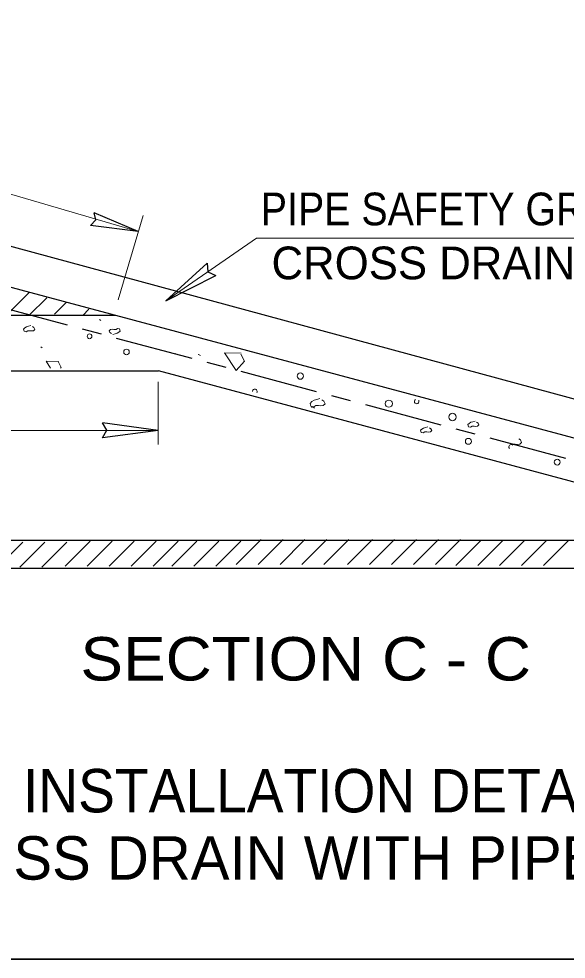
# Model space of a CAD drawing. Extents: x -1677 to -38, y -361 to 186.
# Drawn here: x -1470.36 to -1449.34, y -257.08 to -220.98 of the extents above; entities that cross this region are included whole.
import ezdxf

# ---------------------------------------------------------------- set-up
doc = ezdxf.new("R2010")
doc.units = 0
doc.header["$LTSCALE"] = 0.5
doc.linetypes.add('LONG_DASH_SHORT_DASH', pattern=[9.9, 6, -1.2, 1.5, -1.2])
doc.layers.add('1', color=7, linetype='Continuous', lineweight=25)
doc.layers.add('14', color=7, linetype='Continuous', lineweight=35)

msp = doc.modelspace()

# ---------------------------------------------------------------- linework, layer by layer
at = {"layer": '1', "lineweight": 13}
for p, q in [((-1478.7916, -225.335), (-1465.7713, -229.1458)), ((-1466.5483, -231.7684), (-1465.5886, -228.529)), ((-1470.8318, -232.3572), (-1469.9643, -231.4895)), ((-1469.9603, -232.3572), (-1469.2877, -231.6847)), ((-1468.9893, -232.3205), (-1468.5393, -231.8703)), ((-1467.9003, -232.3663), (-1467.6637, -232.1292)), ((-1464.3377, -233.8099), (-1464.3397, -233.8084)), ((-1465.0122, -237.3212), (-1465.0122, -234.9159)), ((-1486.6956, -236.7784), (-1465.0122, -236.7784)), ((-1471.1643, -242.0238), (-1470.2045, -241.0638)), ((-1470.3206, -242.0238), (-1469.3614, -241.0638)), ((-1469.4772, -242.0238), (-1468.5177, -241.0638)), ((-1468.5722, -241.9928), (-1467.6128, -241.0334)), ((-1467.7289, -241.9928), (-1466.7691, -241.0334)), ((-1466.8853, -241.9928), (-1465.9257, -241.0334)), ((-1466.042, -241.9928), (-1465.0824, -241.0334)), ((-1465.1985, -241.9928), (-1464.2389, -241.0334)), ((-1464.4782, -241.9928), (-1463.5187, -241.0334)), ((-1463.6349, -241.9928), (-1462.6753, -241.0334)), ((-1462.7916, -241.9928), (-1461.8316, -241.0334)), ((-1462.016, -241.9313), (-1461.0564, -240.9716)), ((-1461.1728, -241.9313), (-1460.2128, -240.9716)), ((-1460.3289, -241.9313), (-1459.3693, -240.9716)), ((-1459.4856, -241.9313), (-1458.5258, -240.9716)), ((-1458.6418, -241.9313), (-1457.6818, -240.9716)), ((-1457.737, -241.9313), (-1456.7772, -240.9716)), ((-1456.8939, -241.9313), (-1455.9339, -240.9716)), ((-1456.0499, -241.9313), (-1455.0902, -240.9716)), ((-1455.2064, -241.9313), (-1454.2468, -240.9716)), ((-1454.3628, -241.9313), (-1453.4031, -240.9716)), ((-1453.5814, -241.9622), (-1452.622, -241.003)), ((-1452.7382, -241.9622), (-1451.7785, -241.003)), ((-1451.8945, -241.9622), (-1450.9349, -241.003)), ((-1451.0512, -241.9622), (-1450.0916, -241.003)), ((-1450.2074, -241.9622), (-1449.2474, -241.003))]:
    msp.add_line(p, q, dxfattribs=at)
at = {"layer": '1'}
for p, q in [((-1434.3516, -241.0168), (-1486.7278, -226.9808)), ((-1433.6978, -239.7267), (-1481.2377, -226.8562)), ((-1465.7713, -229.1458), (-1467.4684, -228.4204)), ((-1465.7713, -229.1458), (-1467.6013, -228.905)), ((-1464.7131, -231.8049), (-1463.1277, -230.3544)), ((-1464.7131, -231.8049), (-1462.7953, -230.8357)), ((-1492.0185, -232.3603), (-1466.6539, -232.3603)), ((-1486.7278, -234.4897), (-1464.9978, -234.4897)), ((-1440.6731, -241.0083), (-1464.9978, -234.4897)), ((-1465.0127, -236.7774), (-1467.1414, -236.4849)), ((-1465.0127, -236.7774), (-1467.1414, -237.0699)), ((-1492.0185, -240.9937), (-1434.3428, -240.9937)), ((-1492.0185, -242.0674), (-1434.3516, -242.0674))]:
    msp.add_line(p, q, dxfattribs=at)
at = {"layer": '1', "linetype": 'LONG_DASH_SHORT_DASH'}
msp.add_line((-1485.7432, -228.1178), (-1434.9047, -241.7092), dxfattribs=at)
at = {"layer": '1'}
for points in [[(-1467.6013, -228.905), (-1467.3982, -228.6979), (-1467.4684, -228.4204)], [(-1463.1277, -230.3544), (-1463.0953, -230.6912), (-1462.7953, -230.8357)], [(-1467.1414, -237.0699), (-1466.9766, -236.7742), (-1467.1414, -236.4849)]]:
    msp.add_lwpolyline(points, dxfattribs=at)
at = {"layer": '1', "lineweight": 13}
for points in [[(-1464.7131, -231.8049), (-1461.2339, -229.4017), (-1441.6018, -229.4017)], [(-1467.2635, -232.5195), (-1467.2053, -232.5538), (-1467.2027, -232.5532)], [(-1469.8968, -232.7517), (-1469.9852, -232.7816), (-1470.0643, -232.8012), (-1470.1235, -232.8405), (-1470.1733, -232.8897), (-1470.1531, -232.9687), (-1470.0743, -232.9887), (-1470.0152, -232.9491), (-1469.936, -232.9491), (-1469.867, -232.9588), (-1469.7981, -232.9491), (-1469.7485, -232.8999), (-1469.7782, -232.8303), (-1469.8374, -232.7912)], [(-1466.7428, -233.0999), (-1466.6545, -233.0705), (-1466.5753, -233.0507), (-1466.516, -233.0113), (-1466.4668, -232.962), (-1466.4866, -232.883), (-1466.5652, -232.8634), (-1466.6245, -232.9028), (-1466.7031, -232.9028), (-1466.7727, -232.8926), (-1466.8416, -232.9028), (-1466.8908, -232.952), (-1466.8612, -233.0212), (-1466.802, -233.0603)], [(-1469.4578, -233.6047), (-1469.516, -233.5697), (-1469.5185, -233.5701)], [(-1463.3849, -233.9074), (-1463.4628, -233.8616), (-1463.4662, -233.862)], [(-1461.8164, -233.8112), (-1462.4614, -233.798), (-1462.0137, -234.4822), (-1461.6982, -234.1141), (-1461.8295, -233.8505)], [(-1468.8257, -234.1305), (-1469.3091, -234.1205), (-1469.1362, -234.3853)], [(-1468.7606, -234.3853), (-1468.7368, -234.3574), (-1468.8356, -234.1599)], [(-1458.7978, -235.5559), (-1458.9162, -235.5951), (-1459.0212, -235.6216), (-1459.1006, -235.6743), (-1459.1662, -235.7399), (-1459.1398, -235.8451), (-1459.0345, -235.8716), (-1458.9556, -235.8188), (-1458.8506, -235.8188), (-1458.7581, -235.8324), (-1458.6662, -235.8188), (-1458.6002, -235.7532), (-1458.6395, -235.6607), (-1458.7187, -235.6082)], [(-1459.1243, -235.8934), (-1459.1039, -235.8737), (-1459.0118, -235.9128), (-1459.0031, -235.9262)], [(-1452.8378, -236.4195), (-1452.9264, -236.4491), (-1453.0053, -236.4684), (-1453.0648, -236.508), (-1453.1139, -236.5576), (-1453.0941, -236.6362), (-1453.0149, -236.6563), (-1452.9562, -236.617), (-1452.877, -236.617), (-1452.8081, -236.6263), (-1452.7391, -236.617), (-1452.6895, -236.5674), (-1452.7193, -236.4982), (-1452.7785, -236.4591)], [(-1454.6524, -236.6376), (-1454.741, -236.6674), (-1454.8202, -236.6866), (-1454.8795, -236.7259), (-1454.9285, -236.7757), (-1454.9087, -236.8547), (-1454.8297, -236.8745), (-1454.7707, -236.8349), (-1454.6918, -236.8349), (-1454.6224, -236.8442), (-1454.5535, -236.8349), (-1454.5041, -236.7851), (-1454.5341, -236.7162), (-1454.5932, -236.6767)], [(-1451.3562, -237.3037), (-1451.3002, -237.3037), (-1451.2078, -237.3166), (-1451.1164, -237.3037), (-1451.0503, -237.2378), (-1451.0899, -237.1457), (-1451.1547, -237.1022)]]:
    msp.add_lwpolyline(points, dxfattribs=at)
for centre, radius in [((-1467.6406, -233.1652), 0.0923), ((-1466.223, -233.767), 0.107), ((-1459.5466, -234.6915), 0.1231), ((-1456.1501, -235.7515), 0.1378), ((-1453.706, -236.264), 0.1426), ((-1453.0965, -237.1982), 0.1149), ((-1449.6848, -237.9972), 0.1149)]:
    msp.add_circle(centre, radius, dxfattribs=at)
for centre, start, end in [((-1461.2954, -235.2836), 328.41228, 181.49121), ((-1455.0813, -235.6645), 121.80097, 28.13606), ((-1451.4514, -237.4107), 50.35923, 219.64078)]:
    msp.add_arc(centre, 0.0894, start, end, dxfattribs=at)
at = {"layer": '14'}
msp.add_lwpolyline([(-1419.4116, -188.5241), (-1419.4116, -257.0816), (-1499.1456, -257.0816)], dxfattribs=at)

# ---------------------------------------------------------------- texts
at = {"layer": '1'}
for s, height, width, p in [('PIPE SAFETY GRATE FOR', 1.256, 0.9, (-1461.0683, -228.9045)), ('SECTION C - C', 1.667, 1.1, (-1467.9927, -246.3816)), ('INSTALLATION DETAIL', 1.667, 0.95, (-1470.1985, -251.4445))]:
    msp.add_text(s, height=height, dxfattribs=dict(at, width=width)).set_placement(p)
msp.add_text('CROSS DRAIN OPTION', height=1.256, dxfattribs=at).set_placement((-1460.6543, -230.9766))
at = {"layer": '14'}
msp.add_text('CROSS DRAIN WITH PIPE GRATE', height=1.667, dxfattribs=at).set_placement((-1475.5207, -254.027))

doc.saveas('drawing.dxf')
